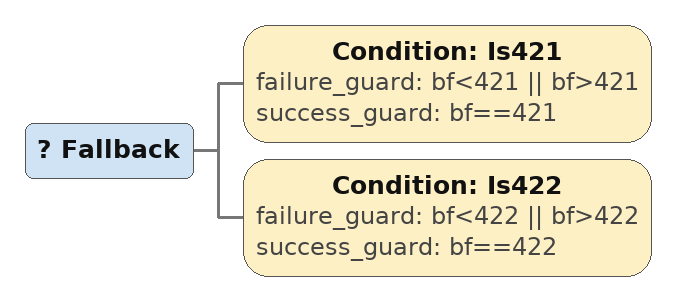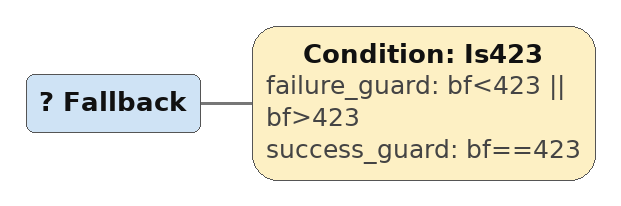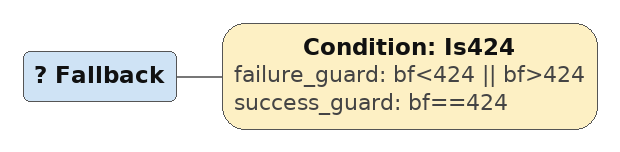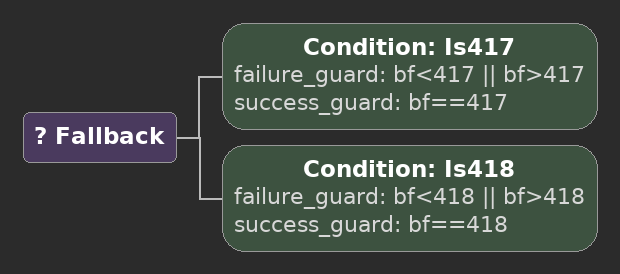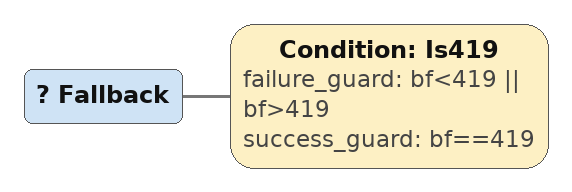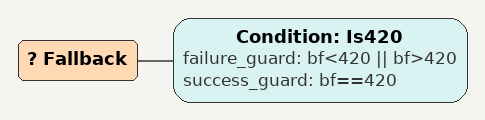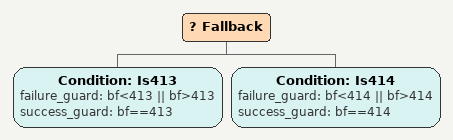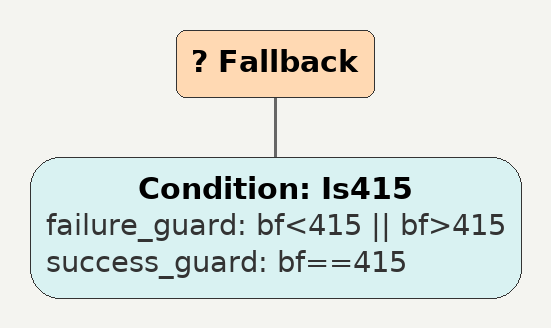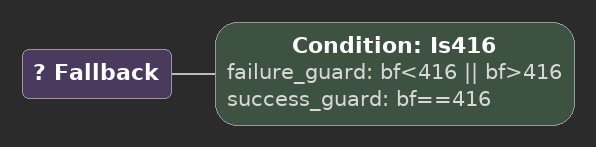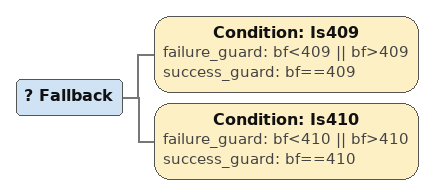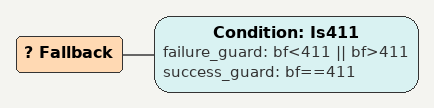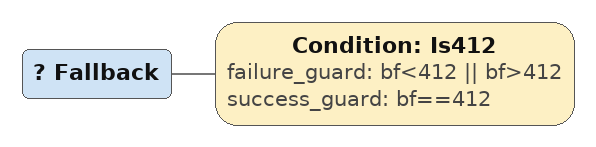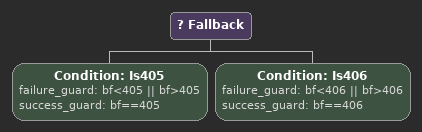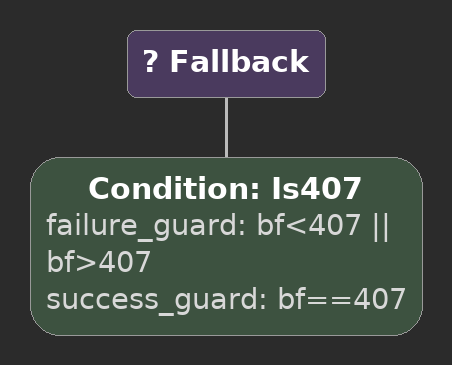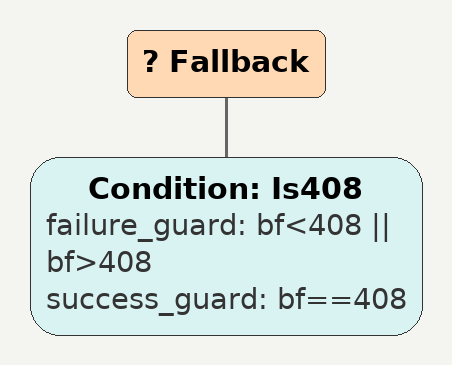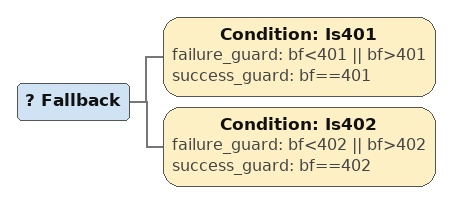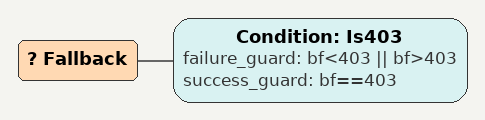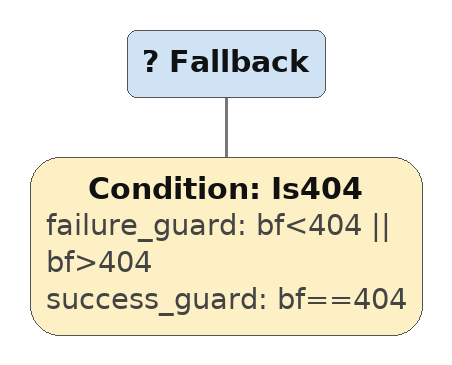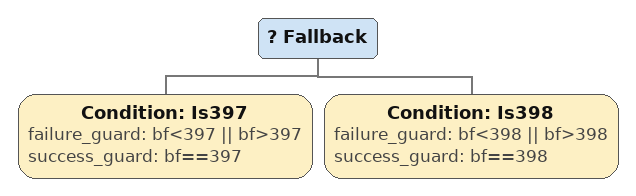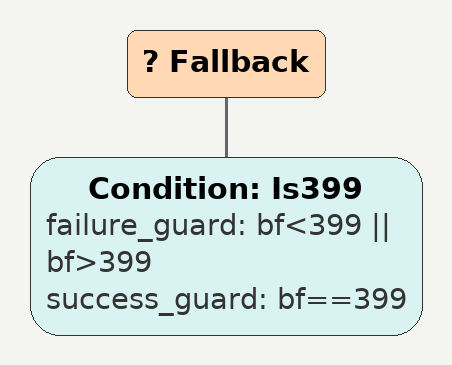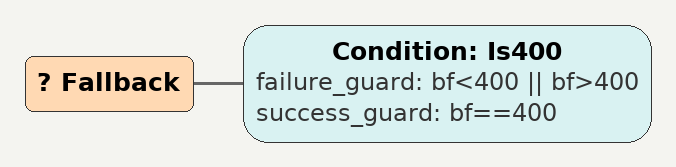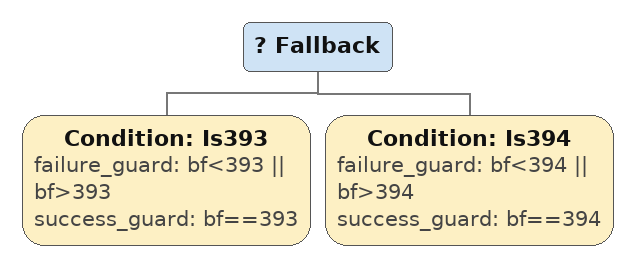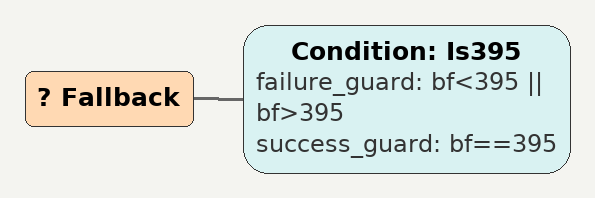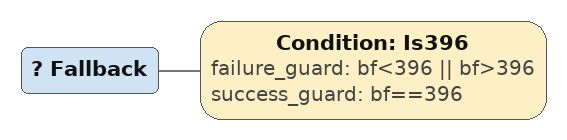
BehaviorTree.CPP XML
<Fallback>
    <Condition ID="Is421" failure_guard="bf&lt;421 || bf>421" success_guard="bf==421"/>
    <Condition ID="Is422" failure_guard="bf&lt;422 || bf>422" success_guard="bf==422"/>
        sequence420
        sequence
        children {
        } end_children
    } end_composite
</Fallback>

<Fallback>
    <Condition ID="Is423" failure_guard="bf&lt;423 || bf>423" success_guard="bf==423"/>
        sequence420
        sequence
        children {
        } end_children
    } end_composite
</Fallback>

<Fallback>
    <Condition ID="Is424" failure_guard="bf&lt;424 || bf>424" success_guard="bf==424"/>
        sequence420
        sequence
        children {
        } end_children
    } end_composite
</Fallback>

<Fallback>
    <Condition ID="Is417" failure_guard="bf&lt;417 || bf>417" success_guard="bf==417"/>
    <Condition ID="Is418" failure_guard="bf&lt;418 || bf>418" success_guard="bf==418"/>
        sequence416
        sequence
        children {
        } end_children
    } end_composite
</Fallback>

<Fallback>
    <Condition ID="Is419" failure_guard="bf&lt;419 || bf>419" success_guard="bf==419"/>
        sequence416
        sequence
        children {
        } end_children
    } end_composite
</Fallback>

<Fallback>
    <Condition ID="Is420" failure_guard="bf&lt;420 || bf>420" success_guard="bf==420"/>
        sequence416
        sequence
        children {
        } end_children
    } end_composite
</Fallback>

<Fallback>
    <Condition ID="Is413" failure_guard="bf&lt;413 || bf>413" success_guard="bf==413"/>
    <Condition ID="Is414" failure_guard="bf&lt;414 || bf>414" success_guard="bf==414"/>
        sequence412
        sequence
        children {
        } end_children
    } end_composite
</Fallback>

<Fallback>
    <Condition ID="Is415" failure_guard="bf&lt;415 || bf>415" success_guard="bf==415"/>
        sequence412
        sequence
        children {
        } end_children
    } end_composite
</Fallback>

<Fallback>
    <Condition ID="Is416" failure_guard="bf&lt;416 || bf>416" success_guard="bf==416"/>
        sequence412
        sequence
        children {
        } end_children
    } end_composite
</Fallback>

<Fallback>
    <Condition ID="Is409" failure_guard="bf&lt;409 || bf>409" success_guard="bf==409"/>
    <Condition ID="Is410" failure_guard="bf&lt;410 || bf>410" success_guard="bf==410"/>
        sequence408
        sequence
        children {
        } end_children
    } end_composite
</Fallback>

<Fallback>
    <Condition ID="Is411" failure_guard="bf&lt;411 || bf>411" success_guard="bf==411"/>
        sequence408
        sequence
        children {
        } end_children
    } end_composite
</Fallback>

<Fallback>
    <Condition ID="Is412" failure_guard="bf&lt;412 || bf>412" success_guard="bf==412"/>
        sequence408
        sequence
        children {
        } end_children
    } end_composite
</Fallback>

<Fallback>
    <Condition ID="Is405" failure_guard="bf&lt;405 || bf>405" success_guard="bf==405"/>
    <Condition ID="Is406" failure_guard="bf&lt;406 || bf>406" success_guard="bf==406"/>
        sequence404
        sequence
        children {
        } end_children
    } end_composite
</Fallback>

<Fallback>
    <Condition ID="Is407" failure_guard="bf&lt;407 || bf>407" success_guard="bf==407"/>
        sequence404
        sequence
        children {
        } end_children
    } end_composite
</Fallback>

<Fallback>
    <Condition ID="Is408" failure_guard="bf&lt;408 || bf>408" success_guard="bf==408"/>
        sequence404
        sequence
        children {
        } end_children
    } end_composite
</Fallback>

<Fallback>
    <Condition ID="Is401" failure_guard="bf&lt;401 || bf>401" success_guard="bf==401"/>
    <Condition ID="Is402" failure_guard="bf&lt;402 || bf>402" success_guard="bf==402"/>
        sequence400
        sequence
        children {
        } end_children
    } end_composite
</Fallback>

<Fallback>
    <Condition ID="Is403" failure_guard="bf&lt;403 || bf>403" success_guard="bf==403"/>
        sequence400
        sequence
        children {
        } end_children
    } end_composite
</Fallback>

<Fallback>
    <Condition ID="Is404" failure_guard="bf&lt;404 || bf>404" success_guard="bf==404"/>
        sequence400
        sequence
        children {
        } end_children
    } end_composite
</Fallback>

<Fallback>
    <Condition ID="Is397" failure_guard="bf&lt;397 || bf>397" success_guard="bf==397"/>
    <Condition ID="Is398" failure_guard="bf&lt;398 || bf>398" success_guard="bf==398"/>
        sequence396
        sequence
        children {
        } end_children
    } end_composite
</Fallback>

<Fallback>
    <Condition ID="Is399" failure_guard="bf&lt;399 || bf>399" success_guard="bf==399"/>
        sequence396
        sequence
        children {
        } end_children
    } end_composite
</Fallback>

<Fallback>
    <Condition ID="Is400" failure_guard="bf&lt;400 || bf>400" success_guard="bf==400"/>
        sequence396
        sequence
        children {
        } end_children
    } end_composite
</Fallback>

<Fallback>
    <Condition ID="Is393" failure_guard="bf&lt;393 || bf>393" success_guard="bf==393"/>
    <Condition ID="Is394" failure_guard="bf&lt;394 || bf>394" success_guard="bf==394"/>
        sequence392
        sequence
        children {
        } end_children
    } end_composite
</Fallback>

<Fallback>
    <Condition ID="Is395" failure_guard="bf&lt;395 || bf>395" success_guard="bf==395"/>
        sequence392
        sequence
        children {
        } end_children
    } end_composite
</Fallback>

<Fallback>
    <Condition ID="Is396" failure_guard="bf&lt;396 || bf>396" success_guard="bf==396"/>
        sequence392
        sequence
        children {
        } end_children
    } end_composite
</Fallback>
